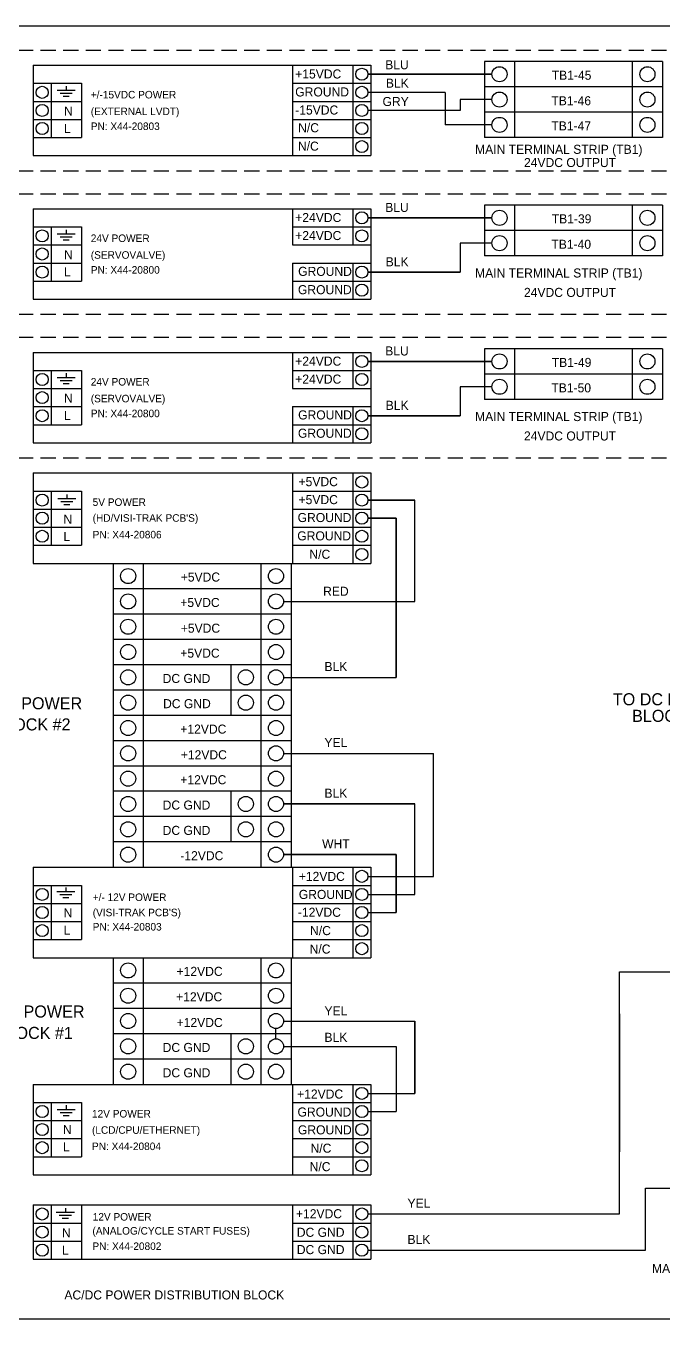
# Model space of a CAD drawing. Extents: x -174 to 331, y -238 to 77.
# Drawn here: x -2.6 to 7.97, y -237.71 to -216.26 of the extents above; entities that cross this region are included whole.
import ezdxf
from ezdxf.enums import TextEntityAlignment as Align

# ---------------------------------------------------------------- set-up
doc = ezdxf.new("R2010")
doc.units = 0
doc.header["$MEASUREMENT"] = 0
doc.linetypes.add('HIDDEN', pattern=[0.375, 0.25, -0.125])
doc.layers.get('0').update_dxf_attribs({"linetype": 'CONTINUOUS'})
doc.layers.add('1', color=3, linetype='CONTINUOUS')
doc.layers.add('TITLE', color=2, linetype='CONTINUOUS')

msp = doc.modelspace()

# ---------------------------------------------------------------- linework, layer by layer
at = {"linetype": 'HIDDEN'}
for p, q in [((-2.726, -216.664), (8.374, -216.664)), ((-2.726, -218.664), (8.374, -218.664)), ((-2.726, -219.045), (8.374, -219.045)), ((-2.726, -221.045), (8.374, -221.045)), ((-2.726, -221.427), (8.374, -221.427)), ((-2.726, -223.427), (8.374, -223.427))]:
    msp.add_line(p, q, dxfattribs=at)
at = {"color": 7, "linetype": 'Continuous'}
for p, q in [((7.957, -216.854), (5.005, -216.854)), ((5.505, -216.854), (5.505, -218.114)), ((7.957, -217.274), (5.005, -217.274)), ((7.957, -217.694), (5.005, -217.694)), ((7.957, -218.114), (5.005, -218.114)), ((7.957, -219.235), (5.005, -219.235)), ((5.505, -219.235), (5.505, -220.075)), ((7.957, -219.655), (5.005, -219.655)), ((7.957, -220.075), (5.005, -220.075)), ((7.957, -221.617), (5.005, -221.617)), ((5.505, -221.617), (5.505, -222.457)), ((7.957, -222.037), (5.005, -222.037)), ((7.957, -222.457), (5.005, -222.457)), ((-0.651, -225.177), (-0.651, -227.277)), ((1.8, -225.597), (-1.151, -225.597)), ((1.8, -226.017), (-1.151, -226.017)), ((1.8, -226.437), (-1.151, -226.437)), ((1.8, -226.857), (-1.151, -226.857)), ((1.8, -227.277), (-1.151, -227.277)), ((1.8, -227.277), (-1.151, -227.277)), ((-0.651, -227.277), (-0.651, -230.217)), ((1.8, -227.697), (-1.151, -227.697)), ((1.8, -228.117), (-1.151, -228.117)), ((1.8, -228.537), (-1.151, -228.537)), ((1.8, -228.957), (-1.151, -228.957)), ((1.8, -229.377), (-1.151, -229.377)), ((1.8, -229.377), (-1.151, -229.377)), ((1.8, -229.797), (-1.151, -229.797)), ((-0.651, -231.717), (-0.651, -233.817)), ((1.8, -232.137), (-1.151, -232.137)), ((1.8, -232.557), (-1.151, -232.557)), ((1.8, -232.977), (-1.151, -232.977)), ((1.8, -233.397), (-1.151, -233.397))]:
    msp.add_line(p, q, dxfattribs=at)
for p, q in [((5.005, -216.854), (5.005, -218.114)), ((7.457, -216.854), (7.457, -218.114)), ((7.957, -216.854), (7.957, -218.114)), ((-2.476, -216.914), (3.124, -216.914)), ((-2.476, -216.914), (3.124, -216.914)), ((-2.476, -216.914), (-2.476, -218.414)), ((1.824, -216.914), (1.824, -218.414)), ((2.824, -216.914), (2.824, -218.414)), ((3.074, -217.064), (5.13, -217.064)), ((5.13, -217.064), (3.074, -217.064)), ((3.124, -216.914), (3.124, -218.414)), ((-2.476, -217.214), (-1.676, -217.214)), ((-2.176, -217.214), (-2.176, -218.114)), ((-1.676, -217.214), (-1.676, -218.114)), ((1.824, -217.214), (3.124, -217.214)), ((4.352, -217.364), (3.074, -217.364)), ((4.352, -217.364), (4.352, -217.904)), ((5.13, -217.484), (4.602, -217.484)), ((5.13, -217.484), (4.602, -217.484)), ((4.602, -217.484), (4.602, -217.664)), ((-2.476, -217.514), (-1.676, -217.514)), ((1.824, -217.514), (3.124, -217.514)), ((4.602, -217.664), (3.074, -217.664)), ((-2.476, -217.814), (-1.676, -217.814)), ((1.824, -217.814), (3.124, -217.814)), ((5.13, -217.904), (4.352, -217.904)), ((-2.476, -218.114), (-1.676, -218.114)), ((1.824, -218.114), (3.124, -218.114)), ((-2.476, -218.414), (3.124, -218.414)), ((-2.476, -218.414), (3.124, -218.414)), ((-1.151, -218.414), (1.8, -218.414)), ((-2.476, -219.295), (3.124, -219.295)), ((-2.476, -219.295), (3.124, -219.295)), ((-2.476, -219.295), (-2.476, -220.795)), ((1.824, -219.295), (1.824, -219.895)), ((2.824, -219.295), (2.824, -219.895)), ((3.124, -219.295), (3.124, -220.795)), ((5.005, -219.235), (5.005, -220.075)), ((7.457, -219.235), (7.457, -220.075)), ((7.957, -219.235), (7.957, -220.075)), ((-2.476, -219.595), (-1.676, -219.595)), ((-2.176, -219.595), (-2.176, -220.495)), ((-1.676, -219.595), (-1.676, -220.495)), ((1.824, -219.595), (3.124, -219.595)), ((3.074, -219.445), (5.13, -219.445)), ((5.13, -219.445), (3.074, -219.445)), ((-2.476, -219.895), (-1.676, -219.895)), ((1.824, -219.895), (3.124, -219.895)), ((4.602, -219.865), (4.602, -220.345)), ((5.13, -219.865), (4.602, -219.865)), ((4.602, -219.865), (4.602, -220.345)), ((5.13, -219.865), (4.602, -219.865)), ((-2.476, -220.195), (-1.676, -220.195)), ((1.824, -220.195), (1.824, -220.795)), ((1.824, -220.195), (3.124, -220.195)), ((2.824, -220.195), (2.824, -220.795)), ((-2.476, -220.495), (-1.676, -220.495)), ((1.824, -220.495), (3.124, -220.495)), ((3.074, -220.345), (4.602, -220.345)), ((4.602, -220.345), (3.074, -220.345)), ((-2.476, -220.795), (3.124, -220.795)), ((-2.476, -220.795), (3.124, -220.795)), ((-1.151, -220.795), (1.8, -220.795)), ((-2.476, -221.677), (3.124, -221.677)), ((-2.476, -221.677), (3.124, -221.677)), ((-2.476, -221.677), (-2.476, -223.177)), ((1.824, -221.677), (1.824, -222.277)), ((2.824, -221.677), (2.824, -222.277)), ((3.124, -221.677), (3.124, -223.177)), ((5.005, -221.617), (5.005, -222.457)), ((7.457, -221.617), (7.457, -222.457)), ((7.957, -221.617), (7.957, -222.457)), ((-2.476, -221.977), (-1.676, -221.977)), ((-2.176, -221.977), (-2.176, -222.877)), ((-1.676, -221.977), (-1.676, -222.877)), ((1.824, -221.977), (3.124, -221.977)), ((3.074, -221.827), (5.13, -221.827)), ((5.13, -221.827), (3.074, -221.827)), ((-2.476, -222.277), (-1.676, -222.277)), ((1.824, -222.277), (3.124, -222.277)), ((4.602, -222.247), (4.602, -222.727)), ((5.13, -222.247), (4.602, -222.247)), ((4.602, -222.247), (4.602, -222.727)), ((5.13, -222.247), (4.602, -222.247)), ((-2.476, -222.577), (-1.676, -222.577)), ((1.824, -222.577), (1.824, -223.177)), ((1.824, -222.577), (3.124, -222.577)), ((2.824, -222.577), (2.824, -223.177)), ((3.074, -222.727), (4.602, -222.727)), ((4.602, -222.727), (3.074, -222.727)), ((-2.476, -222.877), (-1.676, -222.877)), ((1.824, -222.877), (3.124, -222.877)), ((-2.476, -223.177), (3.124, -223.177)), ((-2.476, -223.177), (3.124, -223.177)), ((-1.151, -223.177), (1.8, -223.177)), ((-2.476, -223.677), (3.124, -223.677)), ((-2.476, -223.677), (3.124, -223.677)), ((-2.476, -223.677), (-2.476, -225.177)), ((1.824, -223.677), (1.824, -225.177)), ((2.824, -223.677), (2.824, -225.177)), ((3.124, -223.677), (3.124, -225.177)), ((-2.476, -223.977), (-1.676, -223.977)), ((-2.176, -223.977), (-2.176, -224.877)), ((-1.676, -223.977), (-1.676, -224.877)), ((1.824, -223.977), (3.124, -223.977)), ((3.074, -224.127), (3.852, -224.127)), ((3.852, -224.127), (3.074, -224.127)), ((3.852, -225.807), (3.852, -224.127)), ((3.852, -225.807), (3.852, -224.127)), ((-2.476, -224.277), (-1.676, -224.277)), ((1.824, -224.277), (3.124, -224.277)), ((-2.476, -224.577), (-1.676, -224.577)), ((1.824, -224.577), (3.124, -224.577)), ((3.074, -224.427), (3.541, -224.427)), ((3.541, -224.427), (3.074, -224.427)), ((3.541, -224.427), (3.541, -227.067)), ((3.541, -227.067), (3.541, -224.427)), ((-2.476, -224.877), (-1.676, -224.877)), ((1.824, -224.877), (3.124, -224.877)), ((-2.476, -225.177), (3.124, -225.177)), ((-1.151, -225.177), (1.8, -225.177)), ((-1.151, -225.177), (-1.151, -227.277)), ((1.3, -225.177), (1.3, -227.277)), ((1.8, -225.177), (1.8, -227.277)), ((1.675, -225.807), (3.852, -225.807)), ((1.675, -225.807), (3.852, -225.807)), ((0.8, -226.857), (0.8, -227.277)), ((1.675, -227.067), (3.541, -227.067)), ((1.675, -227.067), (3.541, -227.067)), ((-1.151, -227.277), (-1.151, -230.217)), ((0.8, -227.277), (0.8, -227.697)), ((1.3, -227.277), (1.3, -230.217)), ((1.8, -227.277), (1.8, -230.217)), ((1.675, -228.327), (4.163, -228.327)), ((1.675, -228.327), (4.163, -228.327)), ((4.163, -230.367), (4.163, -228.327)), ((4.163, -230.367), (4.163, -228.327)), ((0.8, -228.957), (0.8, -229.797)), ((1.675, -229.167), (3.852, -229.167)), ((3.852, -229.167), (1.675, -229.167)), ((3.852, -230.667), (3.852, -229.167)), ((3.852, -230.667), (3.852, -229.167)), ((1.675, -230.007), (3.541, -230.007)), ((3.541, -230.007), (1.675, -230.007)), ((3.541, -230.007), (3.541, -230.967)), ((3.541, -230.967), (3.541, -230.007)), ((-2.476, -230.217), (-2.476, -231.717)), ((-2.476, -230.217), (3.124, -230.217)), ((-2.476, -230.217), (3.124, -230.217)), ((-1.151, -230.217), (1.8, -230.217)), ((1.824, -230.217), (1.824, -231.717)), ((2.824, -230.217), (2.824, -231.717)), ((3.074, -230.367), (4.163, -230.367)), ((3.074, -230.367), (4.163, -230.367)), ((3.124, -230.217), (3.124, -231.717)), ((-2.476, -230.517), (-1.676, -230.517)), ((-2.176, -230.517), (-2.176, -231.417)), ((-1.676, -230.517), (-1.676, -231.417)), ((1.824, -230.517), (3.124, -230.517)), ((3.074, -230.667), (3.852, -230.667)), ((3.074, -230.667), (3.852, -230.667)), ((-2.476, -230.817), (-1.676, -230.817)), ((1.824, -230.817), (3.124, -230.817)), ((3.074, -230.967), (3.541, -230.967)), ((3.074, -230.967), (3.541, -230.967)), ((-2.476, -231.117), (-1.676, -231.117)), ((1.824, -231.117), (3.124, -231.117)), ((-2.476, -231.417), (-1.676, -231.417)), ((1.824, -231.417), (3.124, -231.417)), ((-2.476, -231.717), (3.124, -231.717)), ((-1.151, -231.717), (1.8, -231.717)), ((-1.151, -231.717), (1.8, -231.717)), ((-1.151, -231.717), (-1.151, -233.817)), ((1.3, -231.717), (1.3, -233.817)), ((1.8, -231.717), (1.8, -233.817)), ((7.245, -231.952), (13.781, -231.952)), ((7.245, -235.967), (7.245, -231.952)), ((7.245, -232.648), (7.245, -234.937)), ((1.55, -233.062), (1.55, -232.892)), ((1.675, -232.767), (3.852, -232.767)), ((1.675, -232.767), (3.852, -232.767)), ((3.852, -233.967), (3.852, -232.767)), ((3.852, -232.767), (3.852, -233.967)), ((0.8, -232.977), (0.8, -233.817)), ((1.675, -233.187), (3.541, -233.187)), ((1.675, -233.187), (3.541, -233.187)), ((3.541, -233.187), (3.541, -234.267)), ((3.541, -233.187), (3.541, -234.267)), ((-2.476, -233.817), (3.124, -233.817)), ((-2.476, -233.817), (3.124, -233.817)), ((-2.476, -233.817), (-2.476, -235.317)), ((-1.151, -233.817), (1.8, -233.817)), ((1.824, -233.817), (1.824, -235.317)), ((2.824, -233.817), (2.824, -235.317)), ((3.074, -233.967), (3.852, -233.967)), ((3.074, -233.967), (3.852, -233.967)), ((3.124, -233.817), (3.124, -235.317)), ((-2.476, -234.117), (-1.676, -234.117)), ((-2.176, -234.117), (-2.176, -235.017)), ((-1.676, -234.117), (-1.676, -235.017)), ((1.824, -234.117), (3.124, -234.117)), ((-2.476, -234.417), (-1.676, -234.417)), ((1.824, -234.417), (3.124, -234.417)), ((3.074, -234.267), (3.541, -234.267)), ((3.074, -234.267), (3.541, -234.267)), ((-2.476, -234.717), (-1.676, -234.717)), ((1.824, -234.717), (3.124, -234.717)), ((-2.476, -235.017), (-1.676, -235.017)), ((1.824, -235.017), (3.124, -235.017)), ((-2.476, -235.317), (3.124, -235.317)), ((-1.151, -235.317), (1.8, -235.317)), ((7.674, -235.537), (8.11, -235.537)), ((7.674, -235.537), (8.112, -235.537)), ((7.674, -236.567), (7.674, -235.537)), ((-2.476, -235.817), (3.124, -235.817)), ((-2.476, -235.817), (3.124, -235.817)), ((-2.476, -235.817), (3.124, -235.817)), ((-2.476, -235.817), (-2.476, -236.717)), ((-2.176, -235.817), (-2.176, -236.717)), ((-1.676, -235.817), (-1.676, -236.717)), ((-1.151, -235.817), (1.8, -235.817)), ((1.824, -235.817), (1.824, -236.717)), ((2.824, -235.817), (2.824, -236.717)), ((3.124, -235.817), (3.124, -236.717)), ((-2.476, -236.117), (-1.676, -236.117)), ((1.824, -236.117), (3.124, -236.117)), ((3.074, -235.967), (7.245, -235.967)), ((-2.476, -236.417), (-1.676, -236.417)), ((1.824, -236.417), (3.124, -236.417)), ((3.074, -236.567), (7.674, -236.567)), ((-2.476, -236.717), (3.124, -236.717))]:
    msp.add_line(p, q)
at = {"color": 3}
for p, q in [((-1.927, -217.262), (-1.927, -217.329)), ((-2.077, -217.329), (-1.777, -217.329)), ((-2.027, -217.379), (-1.827, -217.379)), ((-1.977, -217.429), (-1.877, -217.429)), ((-1.927, -219.643), (-1.927, -219.71)), ((-2.077, -219.71), (-1.777, -219.71)), ((-2.027, -219.76), (-1.827, -219.76)), ((-1.977, -219.81), (-1.877, -219.81)), ((-2.077, -222.092), (-1.777, -222.092)), ((-2.027, -222.142), (-1.827, -222.142)), ((-1.977, -222.192), (-1.877, -222.192)), ((-1.927, -222.024), (-1.927, -222.092)), ((-2.069, -224.1), (-1.769, -224.1)), ((-1.919, -224.033), (-1.919, -224.1)), ((-2.019, -224.15), (-1.819, -224.15)), ((-1.969, -224.2), (-1.869, -224.2)), ((-1.932, -230.55), (-1.932, -230.618)), ((-2.082, -230.618), (-1.782, -230.618)), ((-2.032, -230.668), (-1.832, -230.668)), ((-1.982, -230.718), (-1.882, -230.718)), ((-1.929, -234.165), (-1.929, -234.233)), ((-2.079, -234.233), (-1.779, -234.233)), ((-2.029, -234.283), (-1.829, -234.283)), ((-1.979, -234.333), (-1.879, -234.333)), ((-2.092, -235.936), (-1.792, -235.936)), ((-1.942, -235.869), (-1.942, -235.936)), ((-2.042, -235.986), (-1.842, -235.986)), ((-1.992, -236.036), (-1.892, -236.036))]:
    msp.add_line(p, q, dxfattribs=at)
for centre, radius in [((2.974, -217.064), 0.1), ((5.255, -217.064), 0.125), ((7.707, -217.064), 0.125), ((-2.326, -217.364), 0.1), ((2.974, -217.364), 0.1), ((5.255, -217.484), 0.125), ((7.707, -217.484), 0.125), ((-2.326, -217.664), 0.1), ((2.974, -217.664), 0.1), ((-2.326, -217.964), 0.1), ((2.974, -217.964), 0.1), ((5.255, -217.904), 0.125), ((7.707, -217.904), 0.125), ((2.974, -218.264), 0.1), ((2.974, -219.445), 0.1), ((5.255, -219.445), 0.125), ((7.707, -219.445), 0.125), ((-2.326, -219.745), 0.1), ((2.974, -219.745), 0.1), ((5.255, -219.865), 0.125), ((7.707, -219.865), 0.125), ((-2.326, -220.045), 0.1), ((-2.326, -220.345), 0.1), ((2.974, -220.345), 0.1), ((2.974, -220.645), 0.1), ((2.974, -221.827), 0.1), ((5.255, -221.827), 0.125), ((7.707, -221.827), 0.125), ((-2.326, -222.127), 0.1), ((2.974, -222.127), 0.1), ((5.255, -222.247), 0.125), ((7.707, -222.247), 0.125), ((-2.326, -222.427), 0.1), ((-2.326, -222.727), 0.1), ((2.974, -222.727), 0.1), ((2.974, -223.027), 0.1), ((2.974, -223.827), 0.1), ((-2.326, -224.127), 0.1), ((2.974, -224.127), 0.1), ((-2.326, -224.427), 0.1), ((2.974, -224.427), 0.1), ((-2.326, -224.727), 0.1), ((2.974, -224.727), 0.1), ((2.974, -225.027), 0.1), ((-0.901, -225.387), 0.125), ((1.55, -225.387), 0.125), ((-0.901, -225.807), 0.125), ((1.55, -225.807), 0.125), ((-0.901, -226.227), 0.125), ((1.55, -226.227), 0.125), ((-0.901, -226.647), 0.125), ((1.55, -226.647), 0.125), ((-0.901, -227.067), 0.125), ((1.05, -227.067), 0.125), ((1.55, -227.067), 0.125), ((-0.901, -227.487), 0.125), ((1.05, -227.487), 0.125), ((1.55, -227.487), 0.125), ((-0.901, -227.907), 0.125), ((1.55, -227.907), 0.125), ((-0.901, -228.327), 0.125), ((1.55, -228.327), 0.125), ((-0.901, -228.747), 0.125), ((1.55, -228.747), 0.125), ((-0.901, -229.167), 0.125), ((1.05, -229.167), 0.125), ((1.55, -229.167), 0.125), ((-0.901, -229.587), 0.125), ((1.05, -229.587), 0.125), ((1.55, -229.587), 0.125), ((-0.901, -230.007), 0.125), ((1.55, -230.007), 0.125), ((2.974, -230.367), 0.1), ((-2.326, -230.667), 0.1), ((2.974, -230.667), 0.1), ((-2.326, -230.967), 0.1), ((2.974, -230.967), 0.1), ((-2.326, -231.267), 0.1), ((2.974, -231.267), 0.1), ((2.974, -231.567), 0.1), ((-0.901, -231.927), 0.125), ((1.55, -231.927), 0.125), ((-0.901, -232.347), 0.125), ((1.55, -232.347), 0.125), ((-0.901, -232.767), 0.125), ((1.55, -232.767), 0.125), ((-0.901, -233.187), 0.125), ((1.05, -233.187), 0.125), ((1.55, -233.187), 0.125), ((-0.901, -233.607), 0.125), ((1.05, -233.607), 0.125), ((1.55, -233.607), 0.125), ((2.974, -233.967), 0.1), ((-2.326, -234.267), 0.1), ((2.974, -234.267), 0.1), ((-2.326, -234.567), 0.1), ((2.974, -234.567), 0.1), ((-2.326, -234.867), 0.1), ((2.974, -234.867), 0.1), ((2.974, -235.167), 0.1), ((-2.326, -235.967), 0.1), ((2.974, -235.967), 0.1), ((-2.326, -236.267), 0.1), ((2.974, -236.267), 0.1), ((-2.326, -236.567), 0.1), ((2.974, -236.567), 0.1)]:
    msp.add_circle(centre, radius)
at = {"layer": 'TITLE', "color": 3}
for p, q in [((-13.72, -216.261), (19.291, -216.261)), ((19.291, -237.711), (-13.72, -237.711))]:
    msp.add_line(p, q, dxfattribs=at)

# ---------------------------------------------------------------- texts
at = {"layer": '1'}
for s, p in [('BLU', (3.751, -216.981)), ('BLK', (3.751, -217.286)), ('GRY', (3.751, -217.591)), ('BLU', (3.751, -219.347)), ('BLK', (3.748, -220.249)), ('BLU', (3.751, -221.728)), ('BLK', (3.748, -222.63)), ('YEL', (4.109, -235.865)), ('BLK', (4.109, -236.464))]:
    msp.add_text(s, height=0.15, dxfattribs=at).set_placement(p, align=Align.RIGHT)
for s, p in [('+15VDC', (1.869, -217.059)), ('GROUND', (1.869, -217.357)), ('TB1-46', (6.115, -217.503)), ('N', (-1.964, -217.675)), ('-15VDC', (1.869, -217.657)), ('L', (-1.964, -217.962)), ('N/C', (1.917, -217.951)), ('TB1-47', (6.115, -217.92)), ('N/C', (1.914, -218.256)), ('+24VDC', (1.869, -219.44)), ('+24VDC', (1.869, -219.739)), ('TB1-40', (6.115, -219.884)), ('N', (-1.964, -220.057)), ('L', (-1.964, -220.343)), ('GROUND', (1.917, -220.333)), ('GROUND', (1.914, -220.637)), ('+24VDC', (1.869, -221.822)), ('+24VDC', (1.869, -222.12)), ('TB1-50', (6.115, -222.265)), ('N', (-1.964, -222.438)), ('GROUND', (1.917, -222.714)), ('L', (-1.964, -222.725)), ('GROUND', (1.914, -223.018)), ('+5VDC', (1.924, -223.821)), ('+5VDC', (1.924, -224.119)), ('GROUND', (1.909, -224.416)), ('N', (-1.973, -224.445)), ('L', (-1.973, -224.731)), ('GROUND', (1.903, -224.72)), ('N/C', (2.104, -225.025)), ('+5VDC', (-0.036, -225.825)), ('+5VDC', (-0.028, -226.251)), ('+5VDC', (-0.036, -226.665)), ('DC GND', (-0.329, -227.085)), ('+12VDC', (-0.036, -227.925)), ('+12VDC', (-0.028, -228.351)), ('+12VDC', (-0.036, -228.765)), ('DC GND', (-0.329, -229.185)), ('DC GND', (-0.329, -229.605)), ('-12VDC', (-0.036, -230.025)), ('+12VDC', (1.928, -230.368)), ('GROUND', (1.928, -230.667)), ('N', (-1.971, -230.971)), ('-12VDC', (1.913, -230.963)), ('L', (-1.971, -231.258)), ('N/C', (2.115, -231.267)), ('N/C', (2.108, -231.573)), ('+12VDC', (-0.105, -232.365)), ('+12VDC', (-0.097, -232.791)), ('DC GND', (-0.329, -233.205)), ('DC GND', (-0.329, -233.625)), ('+12VDC', (1.9, -233.978)), ('GROUND', (1.907, -234.276)), ('N', (-1.982, -234.567)), ('GROUND', (1.914, -234.572)), ('L', (-1.982, -234.854)), ('N/C', (2.123, -234.876)), ('N/C', (2.108, -235.182)), ('+12VDC', (1.881, -235.963)), ('N', (-1.999, -236.278)), ('DC GND', (1.895, -236.271)), ('L', (-1.999, -236.565)), ('DC GND', (1.895, -236.558))]:
    msp.add_text(s, height=0.15, dxfattribs=at).set_placement(p, align=Align.MIDDLE_LEFT)
for s, height, p in [('TB1-45', 0.15, (6.121, -217.155)), ('+/-15VDC POWER', 0.125, (-1.52, -217.465)), ('(EXTERNAL LVDT)', 0.125, (-1.52, -217.742)), ('PN: X44-20803', 0.125, (-1.52, -217.989)), ('MAIN TERMINAL STRIP (TB1)', 0.15, (4.85, -218.384)), ('24VDC OUTPUT', 0.15, (5.661, -218.603)), ('TB1-39', 0.15, (6.121, -219.537)), ('24V POWER', 0.125, (-1.52, -219.846)), ('(SERVOVALVE)', 0.125, (-1.52, -220.124)), ('PN: X44-20800', 0.125, (-1.52, -220.371)), ('MAIN TERMINAL STRIP (TB1)', 0.15, (4.85, -220.435)), ('24VDC OUTPUT', 0.15, (5.661, -220.757)), ('TB1-49', 0.15, (6.121, -221.918)), ('24V POWER', 0.125, (-1.52, -222.227)), ('(SERVOVALVE)', 0.125, (-1.52, -222.505)), ('PN: X44-20800', 0.125, (-1.52, -222.752)), ('MAIN TERMINAL STRIP (TB1)', 0.15, (4.85, -222.816)), ('24VDC OUTPUT', 0.15, (5.661, -223.138)), ('5V POWER', 0.125, (-1.489, -224.223)), ("(HD/VISI-TRAK PCB'S)", 0.125, (-1.489, -224.486)), ('PN: X44-20806', 0.125, (-1.489, -224.762)), ('+5VDC', 0.15, (-0.029, -225.478)), ('DC POWER', 0.2, (-3.134, -227.597)), ('DC GND', 0.15, (-0.322, -227.578)), ('BLOCK #2', 0.2, (-3.134, -227.947)), ('+/- 12V POWER', 0.125, (-1.488, -230.776)), ("(VISI-TRAK PCB'S)", 0.125, (-1.488, -231.029)), ('PN: X44-20803', 0.125, (-1.488, -231.266)), ('+12VDC', 0.15, (-0.098, -232.018)), ('DC POWER', 0.2, (-3.095, -232.709)), ('BLOCK #1', 0.2, (-3.095, -233.064)), ('12V POWER', 0.125, (-1.5, -234.367)), ('(LCD/CPU/ETHERNET)', 0.125, (-1.5, -234.637)), ('PN: X44-20804', 0.125, (-1.5, -234.907)), ('12V POWER', 0.125, (-1.488, -236.077)), ('(ANALOG/CYCLE START FUSES)', 0.125, (-1.493, -236.309)), ('PN: X44-20802', 0.125, (-1.493, -236.564)), ('MAIN TERMINAL STRIP (TB1)', 0.15, (7.783, -236.946)), ('AC/DC POWER DISTRIBUTION BLOCK', 0.15, (-1.958, -237.385))]:
    msp.add_text(s, height=height, dxfattribs=at).set_placement(p)
for s, height, p in [('RED', 0.15, (2.543, -225.639)), ('BLK', 0.15, (2.543, -226.888)), ('TO DC POWER', 0.2, (8.092, -227.43)), ('BLOCK #1', 0.2, (8.092, -227.705)), ('YEL', 0.15, (2.543, -228.148)), ('BLK', 0.15, (2.543, -228.988)), ('WHT', 0.15, (2.543, -229.828)), ('YEL', 0.15, (2.543, -232.599)), ('BLK', 0.15, (2.543, -233.037))]:
    msp.add_text(s, height=height, dxfattribs=at).set_placement(p, align=Align.MIDDLE)

doc.saveas('drawing.dxf')
